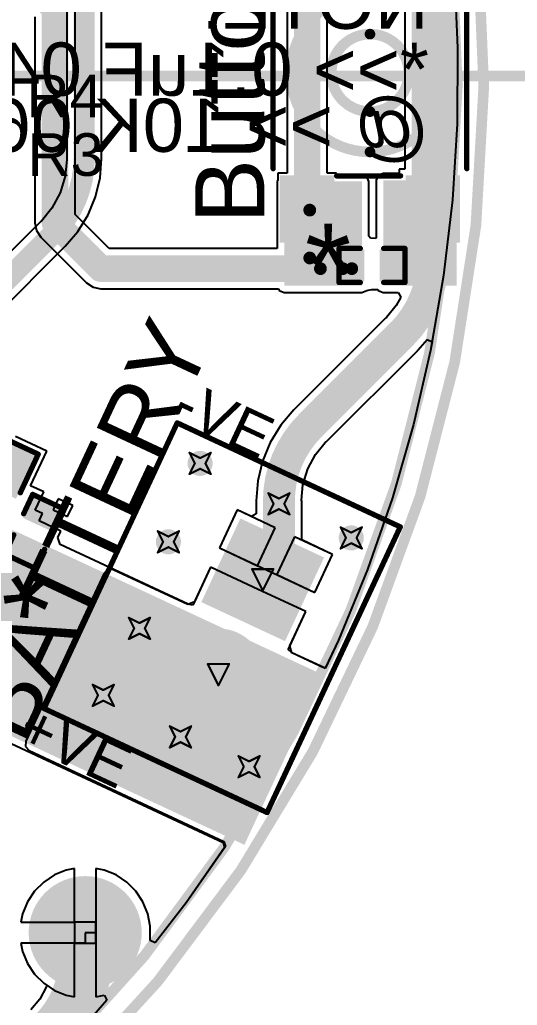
# Model space of a CAD drawing. Header units: millimetres. Extents: x -41 to 155, y -111 to 87.
# Drawn here: x 22.82 to 34.7, y -22.18 to 1.34 of the extents above; entities that cross this region are included whole.
import ezdxf

# ---------------------------------------------------------------- set-up
doc = ezdxf.new("R2010")
doc.units = ezdxf.units.MM
for name, color, linetype in [('BottomLayer', 5, 'Continuous'), ('BottomOverlay', 54, 'Continuous'), ('BottomSolder', 6, 'Continuous'), ('DrillDrawing', 1, 'Continuous'), ('Mechanical1', 6, 'Continuous'), ('Mechanical2', 216, 'Continuous'), ('MultiLayer', 9, 'Continuous'), ('PadHoleLayer', 156, 'Continuous'), ('TopLayer', 1, 'Continuous'), ('TopOverlay', 2, 'Continuous'), ('TopPaste', 8, 'Continuous'), ('TopSolder', 216, 'Continuous'), ('ViaHoleLayer', 16, 'Continuous')]:
    doc.layers.add(name, color=color, linetype=linetype)
doc.styles.add('Arial', font='', dxfattribs={"height": 0.2})
doc.styles.get('Arial').set_extended_font_data('Arial')

# ---------------------------------------------------------------- blocks, each defined once
blk = doc.blocks.new('WS2812B_XF02_W_10')
at = {"layer": 'TopLayer'}
for points in [[(-3.25, 2.15), (-1.75, 2.15), (-1.75, 1.15), (-3.25, 1.15)], [(3.25, 1.15), (1.75, 1.15), (1.75, 2.15), (3.25, 2.15)], [(-3.25, -1.15), (-1.75, -1.15), (-1.75, -2.15), (-3.25, -2.15)], [(1.75, -1.15), (3.25, -1.15), (3.25, -2.15), (1.75, -2.15)]]:
    blk.add_hatch(color=1, dxfattribs=at).paths.add_polyline_path(points)
at = {"layer": 'TopPaste'}
for points in [[(-3.25, 2.15), (-1.75, 2.15), (-1.75, 1.15), (-3.25, 1.15)], [(3.25, 1.15), (1.75, 1.15), (1.75, 2.15), (3.25, 2.15)], [(-3.25, -1.15), (-1.75, -1.15), (-1.75, -2.15), (-3.25, -2.15)], [(1.75, -1.15), (3.25, -1.15), (3.25, -2.15), (1.75, -2.15)]]:
    blk.add_hatch(color=8, dxfattribs=at).paths.add_polyline_path(points)
at = {"layer": 'TopSolder'}
for points in [[(-3.352, 2.252), (-1.648, 2.252), (-1.648, 1.048), (-3.352, 1.048)], [(3.352, 1.048), (1.648, 1.048), (1.648, 2.252), (3.352, 2.252)], [(-3.352, -1.048), (-1.648, -1.048), (-1.648, -2.252), (-3.352, -2.252)], [(1.648, -1.048), (3.352, -1.048), (3.352, -2.252), (1.648, -2.252)]]:
    blk.add_hatch(color=216, dxfattribs=at).paths.add_polyline_path(points)
at = {"layer": 'TopOverlay'}
for points, const_width in [([(-2.5, 2.551), (2.5, 2.551)], 0.127), ([(-3.556, 1.803), (-3.556, 1.549)], 0.254), ([(-3.556, 1.803), (-3.429, 1.676)], 0.254), ([(-3.556, 1.549), (-3.429, 1.676)], 0.254), ([(-2.5, -2.551), (2.5, -2.551)], 0.127)]:
    blk.add_lwpolyline(points, dxfattribs=dict(at, const_width=const_width))
for points, const_width in [([(-2.532, 2.551, 1), (-2.468, 2.551, 1)], 0.0635), ([(2.468, 2.551, 1), (2.532, 2.551, 1)], 0.0635), ([(-3.62, 1.803, 1), (-3.493, 1.803, 1)], 0.127), ([(-3.62, 1.803, 1), (-3.493, 1.803, 1)], 0.127), ([(-3.619, 1.549, 1), (-3.493, 1.549, 1)], 0.127), ([(-3.619, 1.549, 1), (-3.493, 1.549, 1)], 0.127), ([(-3.493, 1.676, 1), (-3.366, 1.676, 1)], 0.127), ([(-3.493, 1.676, 1), (-3.366, 1.676, 1)], 0.127), ([(-2.532, -2.551, 1), (-2.468, -2.551, 1)], 0.0635), ([(2.468, -2.551, 1), (2.532, -2.551, 1)], 0.0635)]:
    blk.add_lwpolyline(points, format="xyb", close=True, dxfattribs=dict(at, const_width=const_width))
blk = doc.blocks.new('TS_1109S_B_J__74')
at = {"layer": 'TopLayer'}
for points in [[(-3.95, 2.05), (-2.55, 2.05), (-2.55, 0.95), (-3.95, 0.95)], [(2.55, 2.05), (3.95, 2.05), (3.95, 0.95), (2.55, 0.95)], [(-3.95, -0.95), (-2.55, -0.95), (-2.55, -2.05), (-3.95, -2.05)], [(2.55, -0.95), (3.95, -0.95), (3.95, -2.05), (2.55, -2.05)]]:
    blk.add_hatch(color=1, dxfattribs=at).paths.add_polyline_path(points)
at = {"layer": 'TopPaste'}
for points in [[(-3.95, 2.05), (-2.55, 2.05), (-2.55, 0.95), (-3.95, 0.95)], [(2.55, 2.05), (3.95, 2.05), (3.95, 0.95), (2.55, 0.95)], [(-3.95, -0.95), (-2.55, -0.95), (-2.55, -2.05), (-3.95, -2.05)], [(2.55, -0.95), (3.95, -0.95), (3.95, -2.05), (2.55, -2.05)]]:
    blk.add_hatch(color=8, dxfattribs=at).paths.add_polyline_path(points)
at = {"layer": 'TopSolder'}
for points in [[(-4.052, 2.152), (-2.448, 2.152), (-2.448, 0.848), (-4.052, 0.848)], [(2.448, 2.152), (4.052, 2.152), (4.052, 0.848), (2.448, 0.848)], [(-4.052, -0.848), (-2.448, -0.848), (-2.448, -2.152), (-4.052, -2.152)], [(2.448, -0.848), (4.052, -0.848), (4.052, -2.152), (2.448, -2.152)]]:
    blk.add_hatch(color=216, dxfattribs=at).paths.add_polyline_path(points)
at = {"layer": 'TopOverlay', "const_width": 0.127}
for points in [[(-2.286, 2.311), (2.286, 2.311)], [(-2.459, 0.794), (-2.459, -0.73)], [(2.459, 0.794), (2.459, -0.73)], [(-2.286, -2.311), (2.286, -2.311)]]:
    blk.add_lwpolyline(points, dxfattribs=at)
at = {"layer": 'TopOverlay'}
for points, const_width in [([(-2.318, 2.311, 1), (-2.254, 2.311, 1)], 0.0635), ([(2.254, 2.311, 1), (2.318, 2.311, 1)], 0.0635), ([(1.888, 0, 1), (-1.888, 0, 1)], 0.254), ([(0.925, 0, 1), (-0.925, 0, 1)], 0.254), ([(-2.491, 0.794, 1), (-2.427, 0.794, 1)], 0.0635), ([(2.427, 0.794, 1), (2.491, 0.794, 1)], 0.0635), ([(-1.951, 0, 1), (-1.824, 0, 1)], 0.127), ([(-0.988, 0, 1), (-0.861, 0, 1)], 0.127), ([(0.861, 0, 1), (0.988, 0, 1)], 0.127), ([(1.824, 0, 1), (1.951, 0, 1)], 0.127), ([(-2.491, -0.73, 1), (-2.427, -0.73, 1)], 0.0635), ([(2.427, -0.73, 1), (2.491, -0.73, 1)], 0.0635), ([(-2.318, -2.311, 1), (-2.254, -2.311, 1)], 0.0635), ([(2.254, -2.311, 1), (2.318, -2.311, 1)], 0.0635)]:
    blk.add_lwpolyline(points, format="xyb", close=True, dxfattribs=dict(at, const_width=const_width))
blk = doc.blocks.new('B2B_XH_A_LF__SN___95')
at = {"layer": 'BottomLayer'}
blk.add_hatch(color=5, dxfattribs=at).paths.add_polyline_path([(-2.25, 1), (-0.25, 1), (-0.25, -1), (-2.25, -1)])
h = blk.add_hatch(color=5, dxfattribs=at)
edge = h.paths.add_edge_path()
edge.add_arc((1.25, 0), 1, 0, 360)
at = {"layer": 'BottomSolder'}
blk.add_hatch(color=6, dxfattribs=at).paths.add_polyline_path([(-2.352, 1.102), (-0.148, 1.102), (-0.148, -1.102), (-2.352, -1.102)])
h = blk.add_hatch(color=6, dxfattribs=at)
edge = h.paths.add_edge_path()
edge.add_arc((1.25, 0), 1.102, 0, 360)
at = {"layer": 'MultiLayer'}
blk.add_hatch(color=9, dxfattribs=at).paths.add_polyline_path([(-2.25, 1), (-0.25, 1), (-0.25, -1), (-2.25, -1)])
h = blk.add_hatch(color=9, dxfattribs=at)
edge = h.paths.add_edge_path()
edge.add_arc((1.25, 0), 1, 0, 360)
at = {"layer": 'PadHoleLayer'}
h = blk.add_hatch(color=156, dxfattribs=at)
edge = h.paths.add_edge_path()
edge.add_arc((-1.25, 0), 0.5, 0, 360)
h = blk.add_hatch(color=156, dxfattribs=at)
edge = h.paths.add_edge_path()
edge.add_arc((1.25, 0), 0.5, 0, 360)
at = {"layer": 'TopLayer'}
blk.add_hatch(color=1, dxfattribs=at).paths.add_polyline_path([(-2.25, 1), (-0.25, 1), (-0.25, -1), (-2.25, -1)])
h = blk.add_hatch(color=1, dxfattribs=at)
edge = h.paths.add_edge_path()
edge.add_arc((1.25, 0), 1, 0, 360)
at = {"layer": 'TopSolder'}
blk.add_hatch(color=216, dxfattribs=at).paths.add_polyline_path([(-2.352, 1.102), (-0.148, 1.102), (-0.148, -1.102), (-2.352, -1.102)])
h = blk.add_hatch(color=216, dxfattribs=at)
edge = h.paths.add_edge_path()
edge.add_arc((1.25, 0), 1.102, 0, 360)
at = {"layer": 'TopOverlay', "const_width": 0.127}
for points in [[(-3.782, -3.432), (-3.782, 2.442)], [(3.74, 2.442), (-3.782, 2.442)], [(3.74, -3.432), (3.74, 2.442)], [(3.74, -3.432), (-3.782, -3.432)]]:
    blk.add_lwpolyline(points, dxfattribs=at)
at = {"layer": 'TopOverlay', "const_width": 0.0635}
for points in [[(-3.814, 2.442, 1), (-3.75, 2.442, 1)], [(-3.814, 2.442, 1), (-3.75, 2.442, 1)], [(3.708, 2.442, 1), (3.772, 2.442, 1)], [(3.708, 2.442, 1), (3.772, 2.442, 1)], [(-3.814, -3.432, 1), (-3.75, -3.432, 1)], [(-3.814, -3.432, 1), (-3.75, -3.432, 1)], [(3.708, -3.432, 1), (3.772, -3.432, 1)], [(3.708, -3.432, 1), (3.772, -3.432, 1)]]:
    blk.add_lwpolyline(points, format="xyb", close=True, dxfattribs=at)
blk = doc.blocks.new('C___0402_104')
at = {"layer": 'TopLayer'}
for points in [[(-0.699, -0.318), (-0.699, 0.318), (-0.241, 0.318), (-0.241, -0.318)], [(0.241, -0.318), (0.241, 0.318), (0.699, 0.318), (0.699, -0.318)]]:
    blk.add_hatch(color=1, dxfattribs=at).paths.add_polyline_path(points)
at = {"layer": 'TopPaste'}
for points in [[(-0.699, -0.318), (-0.699, 0.318), (-0.241, 0.318), (-0.241, -0.318)], [(0.241, -0.318), (0.241, 0.318), (0.699, 0.318), (0.699, -0.318)]]:
    blk.add_hatch(color=8, dxfattribs=at).paths.add_polyline_path(points)
at = {"layer": 'TopSolder'}
for points in [[(-0.758, -0.377), (-0.758, 0.377), (-0.181, 0.377), (-0.181, -0.377)], [(0.181, -0.377), (0.181, 0.377), (0.758, 0.377), (0.758, -0.377)]]:
    blk.add_hatch(color=216, dxfattribs=at).paths.add_polyline_path(points)
at = {"layer": 'TopOverlay', "const_width": 0.127}
for points in [[(-0.787, 0.406), (-0.279, 0.406)], [(-0.787, -0.406), (-0.787, 0.406)], [(0.279, 0.406), (0.787, 0.406)], [(0.787, -0.406), (0.787, 0.406)], [(-0.787, -0.406), (-0.279, -0.406)], [(0.279, -0.406), (0.787, -0.406)]]:
    blk.add_lwpolyline(points, dxfattribs=at)
at = {"layer": 'TopOverlay', "const_width": 0.0635}
for points in [[(-0.819, 0.406, 1), (-0.756, 0.406, 1)], [(-0.819, 0.406, 1), (-0.756, 0.406, 1)], [(-0.311, 0.406, 1), (-0.248, 0.406, 1)], [(0.248, 0.406, 1), (0.311, 0.406, 1)], [(0.756, 0.406, 1), (0.819, 0.406, 1)], [(0.756, 0.406, 1), (0.819, 0.406, 1)], [(-0.819, -0.406, 1), (-0.756, -0.406, 1)], [(-0.819, -0.406, 1), (-0.756, -0.406, 1)], [(-0.311, -0.406, 1), (-0.248, -0.406, 1)], [(0.248, -0.406, 1), (0.311, -0.406, 1)], [(0.756, -0.406, 1), (0.819, -0.406, 1)], [(0.756, -0.406, 1), (0.819, -0.406, 1)]]:
    blk.add_lwpolyline(points, format="xyb", close=True, dxfattribs=at)
blk = doc.blocks.new('C___0402_114')
at = {"layer": 'TopLayer'}
for points in [[(-0.699, -0.318), (-0.699, 0.317), (-0.241, 0.317), (-0.241, -0.318)], [(0.241, -0.318), (0.241, 0.317), (0.699, 0.317), (0.699, -0.318)]]:
    blk.add_hatch(color=1, dxfattribs=at).paths.add_polyline_path(points)
at = {"layer": 'TopPaste'}
for points in [[(-0.699, -0.318), (-0.699, 0.317), (-0.241, 0.317), (-0.241, -0.318)], [(0.241, -0.318), (0.241, 0.317), (0.699, 0.317), (0.699, -0.318)]]:
    blk.add_hatch(color=8, dxfattribs=at).paths.add_polyline_path(points)
at = {"layer": 'TopSolder'}
for points in [[(-0.758, -0.378), (-0.758, 0.377), (-0.181, 0.377), (-0.181, -0.378)], [(0.181, -0.378), (0.181, 0.377), (0.758, 0.377), (0.758, -0.378)]]:
    blk.add_hatch(color=216, dxfattribs=at).paths.add_polyline_path(points)
at = {"layer": 'TopOverlay', "const_width": 0.127}
for points in [[(-0.279, 0.406), (-0.787, 0.406)], [(-0.787, -0.406), (-0.787, 0.406)], [(0.787, 0.406), (0.279, 0.406)], [(0.787, -0.406), (0.787, 0.406)], [(-0.279, -0.406), (-0.787, -0.406)], [(0.787, -0.406), (0.279, -0.406)]]:
    blk.add_lwpolyline(points, dxfattribs=at)
at = {"layer": 'TopOverlay', "const_width": 0.0635}
for points in [[(-0.819, 0.406, 1), (-0.756, 0.406, 1)], [(-0.819, 0.406, 1), (-0.756, 0.406, 1)], [(-0.311, 0.406, 1), (-0.248, 0.406, 1)], [(0.248, 0.406, 1), (0.311, 0.406, 1)], [(0.756, 0.406, 1), (0.819, 0.406, 1)], [(0.756, 0.406, 1), (0.819, 0.406, 1)], [(-0.819, -0.406, 1), (-0.756, -0.406, 1)], [(-0.819, -0.406, 1), (-0.756, -0.406, 1)], [(-0.311, -0.406, 1), (-0.248, -0.406, 1)], [(0.248, -0.406, 1), (0.311, -0.406, 1)], [(0.756, -0.406, 1), (0.819, -0.406, 1)], [(0.756, -0.406, 1), (0.819, -0.406, 1)]]:
    blk.add_lwpolyline(points, format="xyb", close=True, dxfattribs=at)
blk = doc.blocks.new('C___0805_117')
at = {"layer": 'TopLayer'}
for points in [[(-1.524, 0.762), (-0.508, 0.762), (-0.508, -0.762), (-1.524, -0.762)], [(0.508, 0.762), (1.524, 0.762), (1.524, -0.762), (0.508, -0.762)]]:
    blk.add_hatch(color=1, dxfattribs=at).paths.add_polyline_path(points)
at = {"layer": 'TopPaste'}
for points in [[(-1.524, 0.762), (-0.508, 0.762), (-0.508, -0.762), (-1.524, -0.762)], [(0.508, 0.762), (1.524, 0.762), (1.524, -0.762), (0.508, -0.762)]]:
    blk.add_hatch(color=8, dxfattribs=at).paths.add_polyline_path(points)
at = {"layer": 'TopSolder'}
for points in [[(-1.594, 0.832), (-0.438, 0.832), (-0.438, -0.832), (-1.594, -0.832)], [(0.438, 0.832), (1.594, 0.832), (1.594, -0.832), (0.438, -0.832)]]:
    blk.add_hatch(color=216, dxfattribs=at).paths.add_polyline_path(points)
at = {"layer": 'TopOverlay', "const_width": 0.127}
for points in [[(-1.626, -0.864), (-1.626, 0.864)], [(-0.61, 0.864), (-1.626, 0.864)], [(1.626, 0.864), (0.61, 0.864)], [(1.626, -0.864), (1.626, 0.864)], [(-0.61, -0.864), (-1.626, -0.864)], [(1.626, -0.864), (0.61, -0.864)]]:
    blk.add_lwpolyline(points, dxfattribs=at)
at = {"layer": 'TopOverlay', "const_width": 0.0635}
for points in [[(-1.657, 0.864, 1), (-1.594, 0.864, 1)], [(-1.657, 0.864, 1), (-1.594, 0.864, 1)], [(-0.641, 0.864, 1), (-0.578, 0.864, 1)], [(0.578, 0.864, 1), (0.641, 0.864, 1)], [(1.594, 0.864, 1), (1.657, 0.864, 1)], [(1.594, 0.864, 1), (1.657, 0.864, 1)], [(-1.657, -0.864, 1), (-1.594, -0.864, 1)], [(-1.657, -0.864, 1), (-1.594, -0.864, 1)], [(-0.641, -0.864, 1), (-0.578, -0.864, 1)], [(0.578, -0.864, 1), (0.641, -0.864, 1)], [(1.594, -0.864, 1), (1.657, -0.864, 1)], [(1.594, -0.864, 1), (1.657, -0.864, 1)]]:
    blk.add_lwpolyline(points, format="xyb", close=True, dxfattribs=at)

msp = doc.modelspace()

# ---------------------------------------------------------------- hatches: boundary and pattern name
at = {"layer": 'BottomLayer'}
h = msp.add_hatch(color=5, dxfattribs=at)
edge = h.paths.add_edge_path()
edge.add_arc((27.127, -9.246), 0.3, 0, 360)
h = msp.add_hatch(color=5, dxfattribs=at)
edge = h.paths.add_edge_path()
edge.add_arc((29.007, -10.211), 0.3, 0, 360)
h = msp.add_hatch(color=5, dxfattribs=at)
edge = h.paths.add_edge_path()
edge.add_arc((26.37, -11.118), 0.3, 0, 360)
h = msp.add_hatch(color=5, dxfattribs=at)
edge = h.paths.add_edge_path()
edge.add_arc((30.734, -11.024), 0.3, 0, 360)
msp.add_hatch(color=5, dxfattribs=at).paths.add_polyline_path([(23.113, -15.948), (28.196, -18.318), (30.068, -14.303), (24.985, -11.933)])
h = msp.add_hatch(color=5, dxfattribs=at)
edge = h.paths.add_edge_path()
edge.add_arc((25.679, -13.183), 0.3, 0, 360)
h = msp.add_hatch(color=5, dxfattribs=at)
edge = h.paths.add_edge_path()
edge.add_arc((24.816, -14.783), 0.3, 0, 360)
h = msp.add_hatch(color=5, dxfattribs=at)
edge = h.paths.add_edge_path()
edge.add_arc((26.658, -15.773), 0.3, 0, 360)
h = msp.add_hatch(color=5, dxfattribs=at)
edge = h.paths.add_edge_path()
edge.add_arc((28.296, -16.485), 0.3, 0, 360)
h = msp.add_hatch(color=5, dxfattribs=at)
edge = h.paths.add_edge_path()
edge.add_arc((24.384, -20.447), 1.3, 0, 360)
at = {"layer": 'BottomSolder'}
h = msp.add_hatch(color=6, dxfattribs=at)
edge = h.paths.add_edge_path()
edge.add_arc((24.384, -20.447), 1.35, 0, 360)
at = {"layer": 'MultiLayer'}
h = msp.add_hatch(color=9, dxfattribs=at)
edge = h.paths.add_edge_path()
edge.add_arc((24.384, -20.447), 1.3, 0, 360)
at = {"layer": 'PadHoleLayer'}
h = msp.add_hatch(color=156, dxfattribs=at)
edge = h.paths.add_edge_path()
edge.add_arc((24.384, -20.447), 1, 0, 360)
at = {"layer": 'TopLayer'}
for points in [[(29.134, -5.004), (30.988, -5.004), (30.988, -2.515), (29.134, -2.515)], [(33.249, -2.489), (31.496, -2.489), (31.496, -5.004), (33.249, -5.004)], [(20.942, -10.042), (19.053, -14.092), (28.184, -18.349), (30.072, -14.299)]]:
    msp.add_hatch(color=1, dxfattribs=at).paths.add_polyline_path(points)
h = msp.add_hatch(color=1, dxfattribs=at)
edge = h.paths.add_edge_path()
edge.add_arc((27.127, -9.246), 0.3, 0, 360)
h = msp.add_hatch(color=1, dxfattribs=at)
edge = h.paths.add_edge_path()
edge.add_arc((29.007, -10.211), 0.3, 0, 360)
h = msp.add_hatch(color=1, dxfattribs=at)
edge = h.paths.add_edge_path()
edge.add_arc((26.37, -11.118), 0.3, 0, 360)
h = msp.add_hatch(color=1, dxfattribs=at)
edge = h.paths.add_edge_path()
edge.add_arc((30.734, -11.024), 0.3, 0, 360)
h = msp.add_hatch(color=1, dxfattribs=at)
edge = h.paths.add_edge_path()
edge.add_arc((25.679, -13.183), 0.3, 0, 360)
h = msp.add_hatch(color=1, dxfattribs=at)
edge = h.paths.add_edge_path()
edge.add_arc((24.816, -14.783), 0.3, 0, 360)
h = msp.add_hatch(color=1, dxfattribs=at)
edge = h.paths.add_edge_path()
edge.add_arc((26.658, -15.773), 0.3, 0, 360)
h = msp.add_hatch(color=1, dxfattribs=at)
edge = h.paths.add_edge_path()
edge.add_arc((28.296, -16.485), 0.3, 0, 360)
h = msp.add_hatch(color=1, dxfattribs=at)
edge = h.paths.add_edge_path()
edge.add_arc((24.384, -20.447), 1.3, 0, 360)
at = {"layer": 'TopSolder'}
h = msp.add_hatch(color=216, dxfattribs=at)
edge = h.paths.add_edge_path()
edge.add_arc((24.384, -20.447), 1.35, 0, 360)
at = {"layer": 'ViaHoleLayer'}
h = msp.add_hatch(color=16, dxfattribs=at)
edge = h.paths.add_edge_path()
edge.add_arc((27.127, -9.246), 0.15, 0, 360)
h = msp.add_hatch(color=16, dxfattribs=at)
edge = h.paths.add_edge_path()
edge.add_arc((29.007, -10.211), 0.15, 0, 360)
h = msp.add_hatch(color=16, dxfattribs=at)
edge = h.paths.add_edge_path()
edge.add_arc((26.37, -11.118), 0.15, 0, 360)
h = msp.add_hatch(color=16, dxfattribs=at)
edge = h.paths.add_edge_path()
edge.add_arc((30.734, -11.024), 0.15, 0, 360)
h = msp.add_hatch(color=16, dxfattribs=at)
edge = h.paths.add_edge_path()
edge.add_arc((25.679, -13.183), 0.15, 0, 360)
h = msp.add_hatch(color=16, dxfattribs=at)
edge = h.paths.add_edge_path()
edge.add_arc((24.816, -14.783), 0.15, 0, 360)
h = msp.add_hatch(color=16, dxfattribs=at)
edge = h.paths.add_edge_path()
edge.add_arc((26.658, -15.773), 0.15, 0, 360)
h = msp.add_hatch(color=16, dxfattribs=at)
edge = h.paths.add_edge_path()
edge.add_arc((28.296, -16.485), 0.15, 0, 360)

# ---------------------------------------------------------------- linework, layer by layer
at = {"layer": 'BottomLayer'}
for p, q in [((23.944, 17.09), (23.944, -1.97)), ((24.773, -1.97), (24.773, 17.09)), ((33.228, 1.611), (33.272, 0.674)), ((33.272, 0.674), (33.259, -1.142)), ((33.259, -1.142), (33.147, -2.955)), ((23.948, -1.989), (23.909, -2.386)), ((23.944, -1.97), (23.948, -1.989)), ((24.738, -2.433), (24.774, -1.97)), ((24.774, -1.97), (24.773, -1.97)), ((23.909, -2.386), (23.788, -2.786)), ((24.629, -2.884), (24.738, -2.433)), ((23.788, -2.786), (23.591, -3.155)), ((24.452, -3.312), (24.629, -2.884)), ((33.147, -2.955), (32.936, -4.76)), ((23.591, -3.155), (23.337, -3.463)), ((23.322, -3.474), (20.517, -6.278)), ((23.337, -3.463), (23.322, -3.474)), ((24.21, -3.708), (24.452, -3.312)), ((23.908, -4.06), (24.21, -3.708)), ((21.103, -6.864), (23.908, -4.06)), ((23.908, -4.06), (23.908, -4.06)), ((32.936, -4.76), (32.627, -6.55)), ((32.627, -6.55), (32.221, -8.32)), ((32.221, -8.32), (31.719, -10.066)), ((31.719, -10.066), (31.122, -11.782)), ((28.014, -10.358), (27.592, -11.264)), ((28.92, -10.78), (28.014, -10.358)), ((28.498, -11.687), (28.92, -10.78)), ((29.381, -10.995), (28.958, -11.901)), ((30.287, -11.418), (29.381, -10.995)), ((27.592, -11.264), (28.498, -11.687)), ((29.865, -12.324), (30.287, -11.418)), ((27.377, -11.725), (26.993, -12.547)), ((28.513, -12.255), (27.377, -11.725)), ((24.836, -11.863), (22.963, -15.878)), ((24.928, -11.779), (24.836, -11.863)), ((24.929, -11.778), (24.928, -11.779)), ((25.055, -11.784), (24.929, -11.778)), ((26.837, -12.615), (25.055, -11.784)), ((25.055, -11.784), (25.055, -11.784)), ((28.958, -11.901), (29.865, -12.324)), ((31.122, -11.782), (30.433, -13.462)), ((29.65, -12.784), (28.513, -12.255)), ((26.993, -12.547), (26.837, -12.615)), ((29.266, -13.607), (29.65, -12.784)), ((29.227, -13.691), (29.266, -13.607)), ((30.433, -13.462), (30.11, -14.141)), ((29.314, -13.77), (29.227, -13.691)), ((30.11, -14.141), (29.314, -13.77)), ((22.963, -15.878), (22.958, -16.004)), ((22.958, -16.004), (22.958, -16.004)), ((22.958, -16.004), (23.043, -16.097)), ((23.043, -16.097), (23.043, -16.097)), ((23.043, -16.097), (27.696, -18.267)), ((27.696, -18.267), (27.729, -18.389)), ((27.729, -18.389), (26.793, -19.736)), ((23.931, -18.953), (23.648, -19.07)), ((24.13, -18.913), (23.931, -18.953)), ((24.13, -20.193), (24.13, -18.913)), ((24.837, -18.953), (24.638, -18.913)), ((24.638, -18.913), (24.638, -20.447)), ((25.12, -19.07), (24.837, -18.953)), ((23.393, -19.24), (23.177, -19.456)), ((23.648, -19.07), (23.393, -19.24)), ((25.375, -19.24), (25.12, -19.07)), ((25.591, -19.456), (25.375, -19.24)), ((23.177, -19.456), (23.007, -19.711)), ((25.761, -19.711), (25.591, -19.456)), ((23.007, -19.711), (22.89, -19.994)), ((25.878, -19.994), (25.761, -19.711)), ((26.793, -19.736), (26.05, -20.688)), ((22.89, -19.994), (22.85, -20.193)), ((25.938, -20.294), (25.878, -19.994)), ((22.85, -20.193), (24.13, -20.193)), ((24.638, -20.447), (24.638, -21.981)), ((25.938, -20.6), (25.938, -20.294)), ((24.13, -20.701), (22.85, -20.701)), ((22.85, -20.701), (22.89, -20.9)), ((24.13, -21.981), (24.13, -20.701)), ((25.931, -20.634), (25.938, -20.6)), ((26.05, -20.688), (25.931, -20.634)), ((22.89, -20.9), (23.007, -21.183)), ((23.007, -21.183), (23.177, -21.438)), ((23.177, -21.438), (23.393, -21.654)), ((23.393, -21.654), (23.648, -21.824)), ((23.648, -21.824), (23.931, -21.941)), ((23.931, -21.941), (24.13, -21.981)), ((24.903, -22.055), (24.483, -22.538)), ((24.638, -21.981), (24.833, -21.942)), ((24.833, -21.942), (24.842, -21.948)), ((24.842, -21.948), (24.903, -22.055))]:
    msp.add_line(p, q, dxfattribs=at)
at = {"layer": 'BottomLayer', "const_width": 0.508}
for points in [[(24.359, -1.97), (24.359, 17.272)], [(20.81, -6.571), (23.615, -3.767)]]:
    msp.add_lwpolyline(points, dxfattribs=at)
msp.add_lwpolyline([(24.359, -1.97, -0.198912), (23.615, -3.767)], format="xyb", dxfattribs=at)
at = {"layer": 'BottomLayer', "const_width": 0.254}
for points in [[(24.232, -1.97, 1), (24.486, -1.97, 1)], [(24.232, -1.97, 1), (24.486, -1.97, 1)], [(23.488, -3.767, 1), (23.742, -3.767, 1)], [(23.488, -3.767, 1), (23.742, -3.767, 1)]]:
    msp.add_lwpolyline(points, format="xyb", close=True, dxfattribs=at)
at = {"layer": 'DrillDrawing', "const_width": 0.0508}
for points in [[(26.873, -8.992), (27.127, -9.119)], [(26.873, -8.992), (27, -9.246)], [(27.127, -9.119), (27.381, -8.992)], [(27.254, -9.246), (27.381, -8.992)], [(26.873, -9.5), (27, -9.246)], [(26.873, -9.5), (27.127, -9.373)], [(27.127, -9.373), (27.381, -9.5)], [(27.254, -9.246), (27.381, -9.5)], [(28.753, -9.957), (29.007, -10.084)], [(28.753, -9.957), (28.88, -10.211)], [(29.007, -10.084), (29.261, -9.957)], [(29.134, -10.211), (29.261, -9.957)], [(28.753, -10.465), (28.88, -10.211)], [(28.753, -10.465), (29.007, -10.338)], [(29.007, -10.338), (29.261, -10.465)], [(29.134, -10.211), (29.261, -10.465)], [(30.48, -10.77), (30.734, -10.897)], [(30.48, -10.77), (30.607, -11.024)], [(30.734, -10.897), (30.988, -10.77)], [(30.861, -11.024), (30.988, -10.77)], [(26.116, -10.864), (26.37, -10.991)], [(26.116, -10.864), (26.243, -11.118)], [(26.37, -10.991), (26.624, -10.864)], [(26.497, -11.118), (26.624, -10.864)], [(30.48, -11.278), (30.607, -11.024)], [(30.861, -11.024), (30.988, -11.278)], [(26.116, -11.372), (26.243, -11.118)], [(26.116, -11.372), (26.37, -11.245)], [(26.37, -11.245), (26.624, -11.372)], [(26.497, -11.118), (26.624, -11.372)], [(30.48, -11.278), (30.734, -11.151)], [(30.734, -11.151), (30.988, -11.278)], [(28.367, -11.77), (28.875, -11.77)], [(28.367, -11.77), (28.621, -12.278)], [(28.621, -12.278), (28.875, -11.77)], [(25.425, -12.929), (25.679, -13.056)], [(25.425, -12.929), (25.552, -13.183)], [(25.679, -13.056), (25.933, -12.929)], [(25.806, -13.183), (25.933, -12.929)], [(25.425, -13.437), (25.552, -13.183)], [(25.806, -13.183), (25.933, -13.437)], [(25.425, -13.437), (25.679, -13.31)], [(25.679, -13.31), (25.933, -13.437)], [(27.31, -14.036), (27.818, -14.036)], [(27.31, -14.036), (27.564, -14.544)], [(27.564, -14.544), (27.818, -14.036)], [(24.562, -14.529), (24.816, -14.656)], [(24.562, -14.529), (24.689, -14.783)], [(24.816, -14.656), (25.07, -14.529)], [(24.943, -14.783), (25.07, -14.529)], [(24.562, -15.037), (24.689, -14.783)], [(24.943, -14.783), (25.07, -15.037)], [(24.562, -15.037), (24.816, -14.91)], [(24.816, -14.91), (25.07, -15.037)], [(26.404, -15.519), (26.658, -15.646)], [(26.404, -15.519), (26.531, -15.773)], [(26.658, -15.646), (26.912, -15.519)], [(26.785, -15.773), (26.912, -15.519)], [(26.404, -16.027), (26.531, -15.773)], [(26.785, -15.773), (26.912, -16.027)], [(26.404, -16.027), (26.658, -15.9)], [(26.658, -15.9), (26.912, -16.027)], [(28.042, -16.231), (28.296, -16.358)], [(28.042, -16.231), (28.169, -16.485)], [(28.296, -16.358), (28.55, -16.231)], [(28.423, -16.485), (28.55, -16.231)], [(28.042, -16.739), (28.169, -16.485)], [(28.423, -16.485), (28.55, -16.739)], [(28.042, -16.739), (28.296, -16.612)], [(28.296, -16.612), (28.55, -16.739)], [(24.13, -20.193), (24.638, -20.193)], [(24.13, -20.701), (24.13, -20.193)], [(24.638, -20.701), (24.638, -20.193)], [(24.13, -20.701), (24.638, -20.701)]]:
    msp.add_lwpolyline(points, dxfattribs=at)
at = {"layer": 'DrillDrawing', "const_width": 0.0254}
for points in [[(26.86, -8.992, 1), (26.886, -8.992, 1)], [(26.86, -8.992, 1), (26.886, -8.992, 1)], [(27.114, -9.119, 1), (27.14, -9.119, 1)], [(27.114, -9.119, 1), (27.14, -9.119, 1)], [(27.369, -8.992, 1), (27.394, -8.992, 1)], [(27.369, -8.992, 1), (27.394, -8.992, 1)], [(26.988, -9.246, 1), (27.013, -9.246, 1)], [(26.988, -9.246, 1), (27.013, -9.246, 1)], [(27.114, -9.373, 1), (27.14, -9.373, 1)], [(27.114, -9.373, 1), (27.14, -9.373, 1)], [(27.241, -9.246, 1), (27.267, -9.246, 1)], [(27.241, -9.246, 1), (27.267, -9.246, 1)], [(26.86, -9.5, 1), (26.886, -9.5, 1)], [(26.86, -9.5, 1), (26.886, -9.5, 1)], [(27.369, -9.5, 1), (27.394, -9.5, 1)], [(27.369, -9.5, 1), (27.394, -9.5, 1)], [(28.74, -9.957, 1), (28.765, -9.957, 1)], [(28.74, -9.957, 1), (28.765, -9.957, 1)], [(28.994, -10.084, 1), (29.02, -10.084, 1)], [(28.994, -10.084, 1), (29.02, -10.084, 1)], [(29.248, -9.957, 1), (29.273, -9.957, 1)], [(29.248, -9.957, 1), (29.273, -9.957, 1)], [(28.867, -10.211, 1), (28.892, -10.211, 1)], [(28.867, -10.211, 1), (28.892, -10.211, 1)], [(28.994, -10.338, 1), (29.02, -10.338, 1)], [(28.994, -10.338, 1), (29.02, -10.338, 1)], [(29.121, -10.211, 1), (29.146, -10.211, 1)], [(29.121, -10.211, 1), (29.146, -10.211, 1)], [(28.74, -10.465, 1), (28.765, -10.465, 1)], [(28.74, -10.465, 1), (28.765, -10.465, 1)], [(29.248, -10.465, 1), (29.273, -10.465, 1)], [(29.248, -10.465, 1), (29.273, -10.465, 1)], [(30.467, -10.77, 1), (30.493, -10.77, 1)], [(30.467, -10.77, 1), (30.493, -10.77, 1)], [(30.975, -10.77, 1), (31.001, -10.77, 1)], [(30.975, -10.77, 1), (31.001, -10.77, 1)], [(26.103, -10.864, 1), (26.129, -10.864, 1)], [(26.103, -10.864, 1), (26.129, -10.864, 1)], [(26.357, -10.991, 1), (26.383, -10.991, 1)], [(26.357, -10.991, 1), (26.383, -10.991, 1)], [(26.611, -10.864, 1), (26.637, -10.864, 1)], [(26.611, -10.864, 1), (26.637, -10.864, 1)], [(30.594, -11.024, 1), (30.62, -11.024, 1)], [(30.594, -11.024, 1), (30.62, -11.024, 1)], [(30.721, -10.897, 1), (30.747, -10.897, 1)], [(30.721, -10.897, 1), (30.747, -10.897, 1)], [(30.848, -11.024, 1), (30.874, -11.024, 1)], [(30.848, -11.024, 1), (30.874, -11.024, 1)], [(26.23, -11.118, 1), (26.256, -11.118, 1)], [(26.23, -11.118, 1), (26.256, -11.118, 1)], [(26.357, -11.245, 1), (26.383, -11.245, 1)], [(26.357, -11.245, 1), (26.383, -11.245, 1)], [(26.484, -11.118, 1), (26.51, -11.118, 1)], [(26.484, -11.118, 1), (26.51, -11.118, 1)], [(30.467, -11.278, 1), (30.493, -11.278, 1)], [(30.467, -11.278, 1), (30.493, -11.278, 1)], [(30.721, -11.151, 1), (30.747, -11.151, 1)], [(30.721, -11.151, 1), (30.747, -11.151, 1)], [(30.975, -11.278, 1), (31.001, -11.278, 1)], [(30.975, -11.278, 1), (31.001, -11.278, 1)], [(26.103, -11.372, 1), (26.129, -11.372, 1)], [(26.103, -11.372, 1), (26.129, -11.372, 1)], [(26.611, -11.372, 1), (26.637, -11.372, 1)], [(26.611, -11.372, 1), (26.637, -11.372, 1)], [(28.354, -11.77, 1), (28.379, -11.77, 1)], [(28.354, -11.77, 1), (28.379, -11.77, 1)], [(28.862, -11.77, 1), (28.887, -11.77, 1)], [(28.862, -11.77, 1), (28.887, -11.77, 1)], [(28.608, -12.278, 1), (28.633, -12.278, 1)], [(28.608, -12.278, 1), (28.633, -12.278, 1)], [(25.413, -12.929, 1), (25.438, -12.929, 1)], [(25.413, -12.929, 1), (25.438, -12.929, 1)], [(25.921, -12.929, 1), (25.946, -12.929, 1)], [(25.921, -12.929, 1), (25.946, -12.929, 1)], [(25.54, -13.183, 1), (25.565, -13.183, 1)], [(25.54, -13.183, 1), (25.565, -13.183, 1)], [(25.667, -13.056, 1), (25.692, -13.056, 1)], [(25.667, -13.056, 1), (25.692, -13.056, 1)], [(25.794, -13.183, 1), (25.819, -13.183, 1)], [(25.794, -13.183, 1), (25.819, -13.183, 1)], [(25.667, -13.31, 1), (25.692, -13.31, 1)], [(25.667, -13.31, 1), (25.692, -13.31, 1)], [(25.413, -13.437, 1), (25.438, -13.437, 1)], [(25.413, -13.437, 1), (25.438, -13.437, 1)], [(25.921, -13.437, 1), (25.946, -13.437, 1)], [(25.921, -13.437, 1), (25.946, -13.437, 1)], [(27.297, -14.036, 1), (27.323, -14.036, 1)], [(27.297, -14.036, 1), (27.323, -14.036, 1)], [(27.805, -14.036, 1), (27.831, -14.036, 1)], [(27.805, -14.036, 1), (27.831, -14.036, 1)], [(24.549, -14.529, 1), (24.575, -14.529, 1)], [(24.549, -14.529, 1), (24.575, -14.529, 1)], [(25.057, -14.529, 1), (25.082, -14.529, 1)], [(25.057, -14.529, 1), (25.082, -14.529, 1)], [(27.551, -14.544, 1), (27.577, -14.544, 1)], [(27.551, -14.544, 1), (27.577, -14.544, 1)], [(24.676, -14.783, 1), (24.701, -14.783, 1)], [(24.676, -14.783, 1), (24.701, -14.783, 1)], [(24.803, -14.656, 1), (24.828, -14.656, 1)], [(24.803, -14.656, 1), (24.828, -14.656, 1)], [(24.93, -14.783, 1), (24.956, -14.783, 1)], [(24.93, -14.783, 1), (24.956, -14.783, 1)], [(24.549, -15.037, 1), (24.575, -15.037, 1)], [(24.549, -15.037, 1), (24.575, -15.037, 1)], [(24.803, -14.91, 1), (24.828, -14.91, 1)], [(24.803, -14.91, 1), (24.828, -14.91, 1)], [(25.057, -15.037, 1), (25.082, -15.037, 1)], [(25.057, -15.037, 1), (25.082, -15.037, 1)], [(26.391, -15.519, 1), (26.417, -15.519, 1)], [(26.391, -15.519, 1), (26.417, -15.519, 1)], [(26.899, -15.519, 1), (26.925, -15.519, 1)], [(26.899, -15.519, 1), (26.925, -15.519, 1)], [(26.518, -15.773, 1), (26.544, -15.773, 1)], [(26.518, -15.773, 1), (26.544, -15.773, 1)], [(26.645, -15.646, 1), (26.671, -15.646, 1)], [(26.645, -15.646, 1), (26.671, -15.646, 1)], [(26.772, -15.773, 1), (26.798, -15.773, 1)], [(26.772, -15.773, 1), (26.798, -15.773, 1)], [(26.645, -15.9, 1), (26.671, -15.9, 1)], [(26.645, -15.9, 1), (26.671, -15.9, 1)], [(26.391, -16.027, 1), (26.417, -16.027, 1)], [(26.391, -16.027, 1), (26.417, -16.027, 1)], [(26.899, -16.027, 1), (26.925, -16.027, 1)], [(26.899, -16.027, 1), (26.925, -16.027, 1)], [(28.029, -16.231, 1), (28.054, -16.231, 1)], [(28.029, -16.231, 1), (28.054, -16.231, 1)], [(28.537, -16.231, 1), (28.562, -16.231, 1)], [(28.537, -16.231, 1), (28.562, -16.231, 1)], [(28.156, -16.485, 1), (28.181, -16.485, 1)], [(28.156, -16.485, 1), (28.181, -16.485, 1)], [(28.283, -16.358, 1), (28.308, -16.358, 1)], [(28.283, -16.358, 1), (28.308, -16.358, 1)], [(28.41, -16.485, 1), (28.435, -16.485, 1)], [(28.41, -16.485, 1), (28.435, -16.485, 1)], [(28.283, -16.612, 1), (28.308, -16.612, 1)], [(28.283, -16.612, 1), (28.308, -16.612, 1)], [(28.029, -16.739, 1), (28.054, -16.739, 1)], [(28.029, -16.739, 1), (28.054, -16.739, 1)], [(28.537, -16.739, 1), (28.562, -16.739, 1)], [(28.537, -16.739, 1), (28.562, -16.739, 1)], [(24.117, -20.193, 1), (24.143, -20.193, 1)], [(24.117, -20.193, 1), (24.143, -20.193, 1)], [(24.625, -20.193, 1), (24.651, -20.193, 1)], [(24.625, -20.193, 1), (24.651, -20.193, 1)], [(24.117, -20.701, 1), (24.143, -20.701, 1)], [(24.117, -20.701, 1), (24.143, -20.701, 1)], [(24.625, -20.701, 1), (24.651, -20.701, 1)], [(24.625, -20.701, 1), (24.651, -20.701, 1)]]:
    msp.add_lwpolyline(points, format="xyb", close=True, dxfattribs=at)
at = {"layer": 'Mechanical1', "const_width": 0.254}
msp.add_lwpolyline([(-26.733, 19.828, -3.064051), (-27.016, -19.427)], format="xyb", dxfattribs=at)
msp.add_lwpolyline([(-38.024, 0), (38, 0)], dxfattribs=at)
at = {"layer": 'Mechanical2', "const_width": 0.254}
msp.add_lwpolyline([(-27.773, 19.435, -3.216016), (-28.067, -19.008)], format="xyb", dxfattribs=at)
at = {"layer": 'TopLayer'}
for p, q in [((29.202, 2.474), (29.202, -2.321)), ((30.16, -2.321), (30.16, 2.474)), ((32.015, 2.372), (32.015, -2.22)), ((24.142, -3.306), (24.142, 1.608)), ((23.184, 1.41), (23.184, -3.504)), ((29.202, -2.321), (28.979, -2.321)), ((28.979, -2.321), (28.979, -2.491)), ((30.383, -2.321), (30.16, -2.321)), ((30.383, -2.35), (30.383, -2.321)), ((30.988, -2.35), (30.383, -2.35)), ((31.105, -2.398), (30.988, -2.35)), ((31.496, -2.324), (31.379, -2.373)), ((31.877, -2.324), (31.496, -2.324)), ((32.015, -2.22), (31.877, -2.22)), ((31.877, -2.22), (31.877, -2.324)), ((28.979, -2.491), (28.969, -2.515)), ((28.969, -2.515), (28.969, -4.118)), ((31.153, -2.515), (31.105, -2.398)), ((31.153, -3.824), (31.153, -2.515)), ((31.379, -2.373), (31.331, -2.489)), ((31.331, -2.489), (31.331, -3.86)), ((23.184, -3.504), (23.22, -3.688)), ((24.954, -4.118), (24.142, -3.306)), ((23.22, -3.688), (23.324, -3.843)), ((23.324, -3.843), (24.417, -4.936)), ((31.192, -3.867), (31.153, -3.824)), ((31.314, -3.877), (31.192, -3.867)), ((31.331, -3.86), (31.314, -3.877)), ((28.969, -4.118), (24.954, -4.118)), ((24.417, -4.936), (24.572, -5.04)), ((24.572, -5.04), (24.756, -5.077)), ((24.756, -5.077), (28.999, -5.077)), ((28.999, -5.077), (29.017, -5.12)), ((29.017, -5.12), (29.134, -5.169)), ((29.134, -5.169), (30.988, -5.169)), ((30.988, -5.169), (31.102, -5.122)), ((31.102, -5.122), (31.136, -5.113)), ((31.136, -5.113), (31.222, -5.093)), ((31.222, -5.093), (31.254, -5.093)), ((31.254, -5.093), (31.368, -5.093)), ((31.368, -5.093), (31.379, -5.12)), ((31.379, -5.12), (31.496, -5.169)), ((31.496, -5.169), (31.85, -5.169)), ((31.85, -5.169), (31.915, -5.278)), ((31.915, -5.278), (31.807, -5.48)), ((31.807, -5.48), (31.574, -5.764)), ((31.552, -5.778), (29.366, -7.965)), ((31.574, -5.764), (31.552, -5.778)), ((32.326, -6.541), (32.544, -6.286)), ((32.544, -6.286), (32.663, -6.342)), ((32.663, -6.342), (32.627, -6.55)), ((30.135, -8.734), (32.322, -6.548)), ((32.627, -6.55), (32.221, -8.32)), ((32.322, -6.548), (32.326, -6.541)), ((29.362, -7.971), (29.053, -8.333)), ((29.366, -7.965), (29.362, -7.971)), ((29.053, -8.333), (28.8, -8.746)), ((32.221, -8.32), (31.719, -10.066)), ((23.465, -8.953), (22.717, -8.604)), ((28.8, -8.746), (28.615, -9.193)), ((29.881, -9.032), (30.114, -8.748)), ((30.114, -8.748), (30.135, -8.734)), ((23.079, -9.78), (23.465, -8.953)), ((29.696, -9.379), (29.881, -9.032)), ((28.615, -9.193), (28.502, -9.663)), ((29.582, -9.754), (29.696, -9.379)), ((23.395, -9.927), (23.079, -9.78)), ((28.502, -9.663), (28.465, -10.137)), ((29.546, -10.12), (29.582, -9.754)), ((23.191, -10.365), (23.395, -9.927)), ((23.74, -10.088), (23.617, -10.353)), ((24.085, -10.249), (23.74, -10.088)), ((31.719, -10.066), (31.122, -11.782)), ((23.962, -10.514), (24.085, -10.249)), ((28.465, -10.137), (28.463, -10.145)), ((28.463, -10.145), (28.463, -10.449)), ((29.551, -10.145), (29.546, -10.12)), ((29.551, -11.074), (29.551, -10.145)), ((23.363, -10.445), (23.191, -10.365)), ((23.283, -10.618), (23.363, -10.445)), ((23.617, -10.353), (23.962, -10.514)), ((28.014, -10.358), (27.592, -11.264)), ((28.356, -10.517), (28.014, -10.358)), ((28.463, -10.449), (28.356, -10.517)), ((23.801, -10.86), (23.283, -10.618)), ((23.727, -11.018), (23.801, -10.86)), ((23.784, -11.185), (23.727, -11.018)), ((26.838, -12.609), (23.784, -11.185)), ((27.592, -11.264), (28.728, -11.794)), ((30.287, -11.418), (29.551, -11.074)), ((29.865, -12.324), (30.287, -11.418)), ((27.377, -11.725), (26.954, -12.631)), ((28.513, -12.255), (27.377, -11.725)), ((28.728, -11.794), (29.865, -12.324)), ((31.122, -11.782), (30.433, -13.462)), ((29.65, -12.784), (28.513, -12.255)), ((26.954, -12.631), (26.838, -12.609)), ((29.268, -13.602), (29.65, -12.784)), ((29.319, -13.766), (29.268, -13.602)), ((30.433, -13.462), (30.112, -14.136)), ((30.112, -14.136), (29.319, -13.766)), ((21.049, -15.204), (27.676, -18.295)), ((27.676, -18.295), (27.709, -18.417)), ((27.709, -18.417), (26.793, -19.736)), ((23.931, -18.953), (23.648, -19.07)), ((24.13, -18.913), (23.931, -18.953)), ((24.13, -20.193), (24.13, -18.913)), ((24.837, -18.953), (24.638, -18.913)), ((24.638, -18.913), (24.638, -20.447)), ((25.12, -19.07), (24.837, -18.953)), ((23.393, -19.24), (23.177, -19.456)), ((23.648, -19.07), (23.393, -19.24)), ((25.375, -19.24), (25.12, -19.07)), ((25.591, -19.456), (25.375, -19.24)), ((23.177, -19.456), (23.007, -19.711)), ((25.761, -19.711), (25.591, -19.456)), ((23.007, -19.711), (22.89, -19.994)), ((25.878, -19.994), (25.761, -19.711)), ((26.793, -19.736), (26.05, -20.688)), ((22.89, -19.994), (22.85, -20.193)), ((25.938, -20.294), (25.878, -19.994)), ((22.85, -20.193), (24.13, -20.193)), ((24.638, -20.447), (24.384, -20.447)), ((24.384, -20.447), (24.384, -20.701)), ((25.938, -20.6), (25.938, -20.294)), ((24.384, -20.701), (22.85, -20.701)), ((22.85, -20.701), (22.89, -20.9)), ((25.931, -20.634), (25.938, -20.6)), ((26.05, -20.688), (25.931, -20.634)), ((22.89, -20.9), (23.007, -21.183)), ((23.007, -21.183), (23.177, -21.438)), ((23.177, -21.438), (23.393, -21.654)), ((23.459, -21.731), (23.298, -22.034)), ((23.393, -21.654), (23.468, -21.704)), ((23.468, -21.704), (23.459, -21.731)), ((23.298, -22.034), (23.087, -22.29))]:
    msp.add_line(p, q, dxfattribs=at)
for points, const_width in [([(32.681, -3.174), (32.681, 3.326)], 1.016), ([(29.681, -3.174), (29.681, 3.326)], 0.635), ([(22.223, 3.048), (23.663, 1.608)], 0.635), ([(23.663, -3.504), (23.663, 1.608)], 0.635), ([(32.681, -4.367), (32.681, -3.174)], 0.762), ([(29.743, -4.343), (29.743, -3.2)], 0.305), ([(23.663, -3.504), (24.756, -4.597)], 0.635), ([(29.743, -4.343), (29.997, -4.597)], 0.305), ([(24.756, -4.597), (29.997, -4.597)], 0.635), ([(29.997, -4.597), (30.531, -4.597)], 0.635), ([(30.531, -4.597), (30.747, -4.597)], 0.305), ([(29.751, -8.349), (31.937, -6.163)], 0.762), ([(29.007, -10.211), (29.007, -10.145)], 0.762), ([(29.007, -11.092), (29.007, -10.211)], 0.762), ([(24.384, -21.062), (24.384, -20.447)], 1.27)]:
    msp.add_lwpolyline(points, dxfattribs=dict(at, const_width=const_width))
for points, const_width in [([(23.504, 1.608, 1), (23.821, 1.608, 1)], 0.318), ([(23.504, 1.608, 1), (23.821, 1.608, 1)], 0.318), ([(32.427, -3.174, 1), (32.935, -3.174, 1)], 0.508), ([(32.49, -3.174, 1), (32.871, -3.174, 1)], 0.381), ([(29.522, -3.174, 1), (29.84, -3.174, 1)], 0.318), ([(29.667, -3.2, 1), (29.82, -3.2, 1)], 0.152), ([(23.504, -3.504, 1), (23.821, -3.504, 1)], 0.318), ([(23.504, -3.504, 1), (23.821, -3.504, 1)], 0.318), ([(32.49, -4.367, 1), (32.871, -4.367, 1)], 0.381), ([(32.49, -4.367, 1), (32.871, -4.367, 1)], 0.381), ([(29.667, -4.343, 1), (29.82, -4.343, 1)], 0.152), ([(29.667, -4.343, 1), (29.82, -4.343, 1)], 0.152), ([(24.597, -4.597, 1), (24.914, -4.597, 1)], 0.318), ([(24.597, -4.597, 1), (24.914, -4.597, 1)], 0.318), ([(29.839, -4.597, 1), (30.156, -4.597, 1)], 0.318), ([(29.839, -4.597, 1), (30.156, -4.597, 1)], 0.318), ([(29.921, -4.597, 1), (30.074, -4.597, 1)], 0.152), ([(30.372, -4.597, 1), (30.69, -4.597, 1)], 0.318), ([(30.455, -4.597, 1), (30.607, -4.597, 1)], 0.152), ([(30.671, -4.597, 1), (30.823, -4.597, 1)], 0.152), ([(31.747, -6.163, 1), (32.128, -6.163, 1)], 0.381), ([(31.747, -6.163, 1), (32.128, -6.163, 1)], 0.381), ([(29.56, -8.349, 1), (29.941, -8.349, 1)], 0.381), ([(29.56, -8.349, 1), (29.941, -8.349, 1)], 0.381), ([(28.816, -10.145, 1), (29.197, -10.145, 1)], 0.381), ([(28.816, -10.145, 1), (29.197, -10.145, 1)], 0.381), ([(28.816, -10.211, 1), (29.197, -10.211, 1)], 0.381), ([(28.816, -10.211, 1), (29.197, -10.211, 1)], 0.381), ([(28.816, -11.092, 1), (29.197, -11.092, 1)], 0.381), ([(28.816, -11.092, 1), (29.197, -11.092, 1)], 0.381), ([(28.43, -12.024, 1), (28.811, -12.024, 1)], 0.381), ([(24.067, -20.447, 1), (24.701, -20.447, 1)], 0.635), ([(24.067, -21.062, 1), (24.701, -21.062, 1)], 0.635), ([(24.067, -21.062, 1), (24.701, -21.062, 1)], 0.635)]:
    msp.add_lwpolyline(points, format="xyb", close=True, dxfattribs=dict(at, const_width=const_width))
for points, const_width in [([(32.681, -4.367, -0.198912), (31.937, -6.163)], 0.762), ([(29.007, -10.145, -0.198912), (29.751, -8.349)], 0.762), ([(29.007, -11.092, -0.198912), (28.621, -12.024)], 0.762), ([(24.384, -21.062, -0.198912), (23.64, -22.858)], 1.27)]:
    msp.add_lwpolyline(points, format="xyb", dxfattribs=dict(at, const_width=const_width))

# ---------------------------------------------------------------- block references
for name, p, rotation in [('TS_1109S_B_J__74', (31.181, 0.076), 90), ('C___0805_117', (21.793, -10.135), 245), ('B2B_XH_A_LF__SN___95', (28.092, -13.157), 245), ('C___0402_114', (23.165, -10.871), 245), ('WS2812B_XF02_W_10', (19.914, -23.952), 40)]:
    msp.add_blockref(name, p, dxfattribs=dict(rotation=rotation))
msp.add_blockref('C___0402_104', (31.229, -4.521))

# ---------------------------------------------------------------- texts
at = {"layer": 'BottomOverlay', "style": 'Arial', "text_generation_flag": 2}
for s, p in [('NOTE:', (32.578, 1.127)), ('*>> 0.1uF 0402', (32.588, -0.47)), ('@ >> 10K 0603', (32.588, -1.809))]:
    msp.add_text(s, height=1.27, rotation=360, dxfattribs=at).set_placement(p)
at = {"layer": 'TopOverlay', "style": 'Arial'}
for s, height, rotation, p in [('Button 4', 1.651, 90, (28.66, -3.518)), ('*', 2.032, 360, (29.629, -5.552)), ('BATTERY', 1.651, 65, (22.936, -15.999)), ('-VE', 1.016, 335, (26.413, -8.155)), ('*', 2.032, 245, (21.856, -11.294)), ('+VE', 1.016, 335, (22.694, -15.88))]:
    msp.add_text(s, height=height, rotation=rotation, dxfattribs=at).set_placement(p)
for s, p in [('R4', (22.984, -0.985)), ('R3', (23.009, -2.382))]:
    msp.add_text(s, height=1.016, dxfattribs=at).set_placement(p)

doc.saveas('drawing.dxf')
